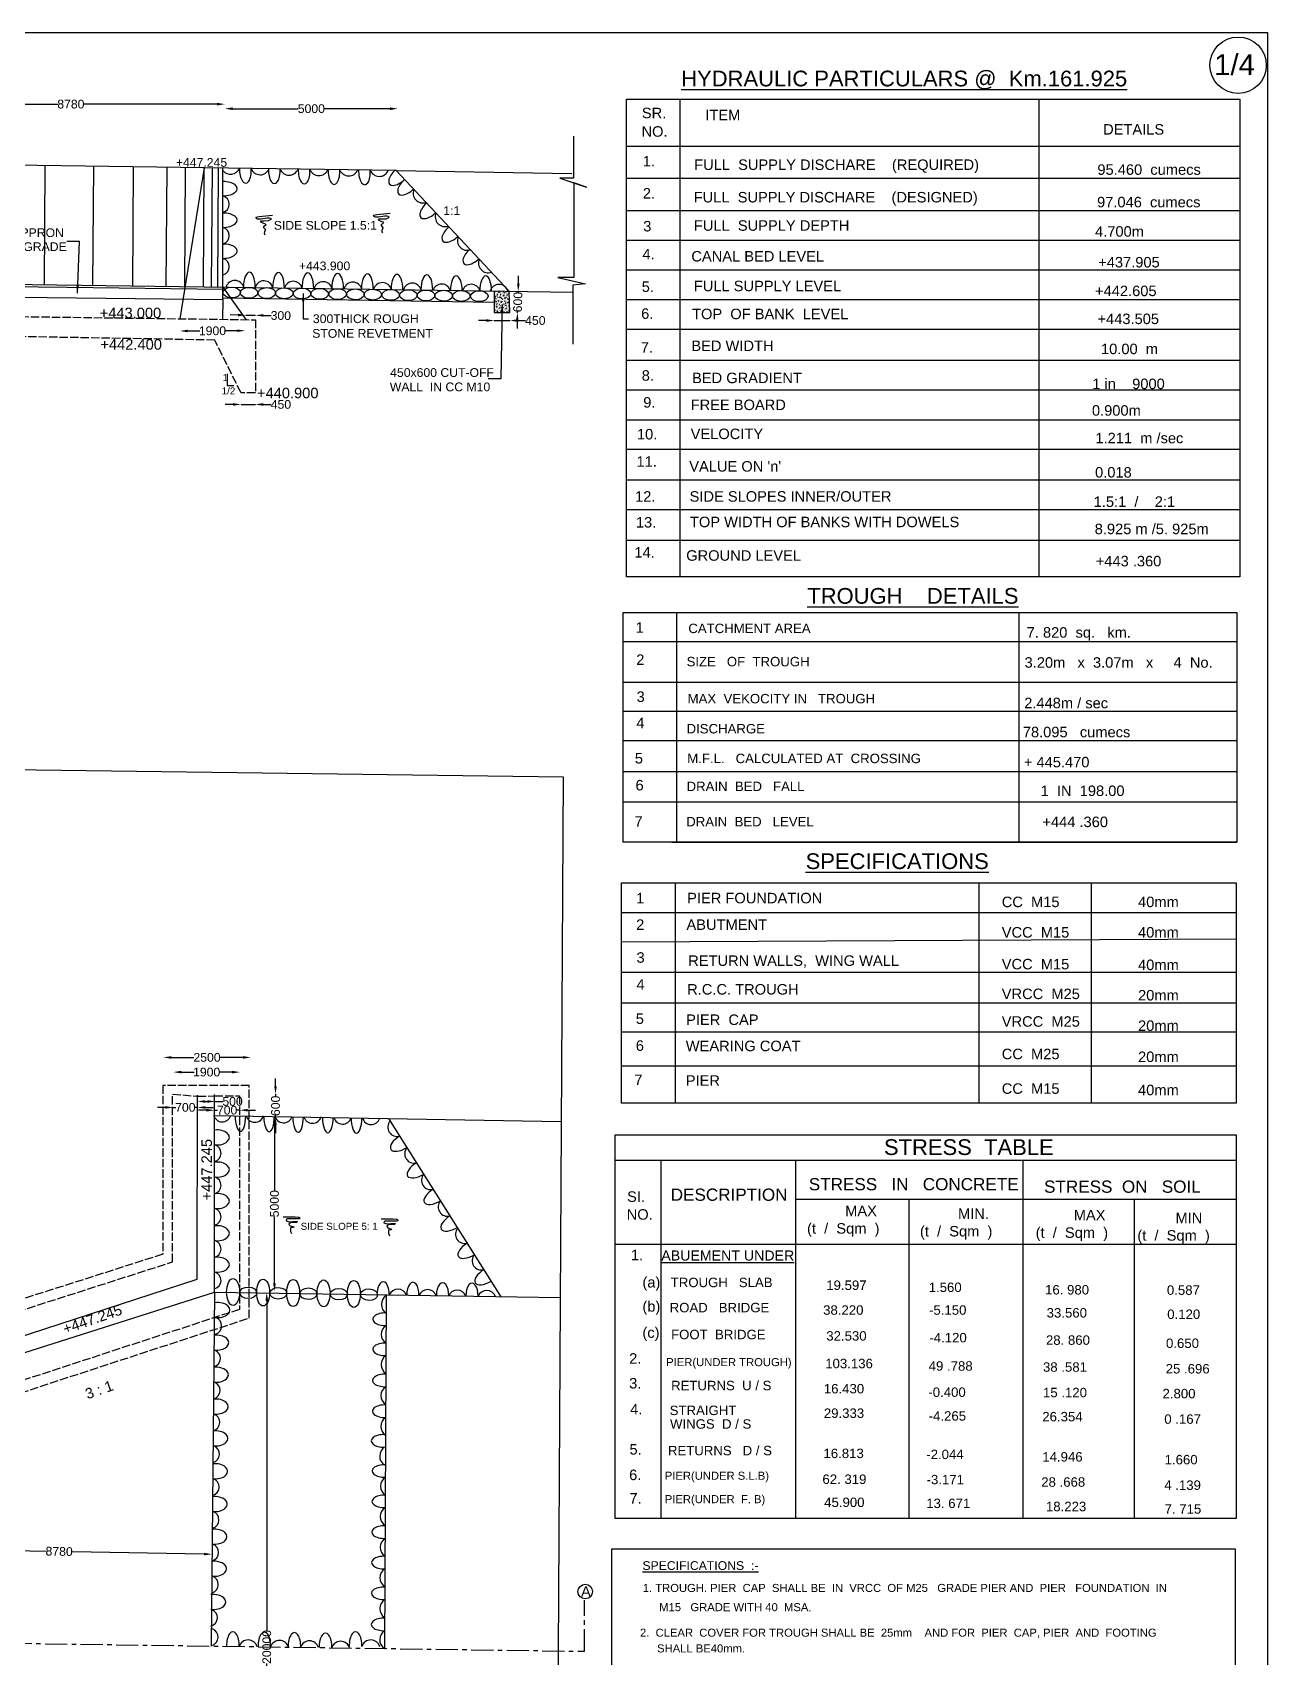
# Model space of a CAD drawing. Header units: millimetres. Extents: x 2190 to 106200, y 4148 to 77390.
# Drawn here: x 70867 to 106200, y 30904 to 77390 of the extents above; entities that cross this region are included whole.
import ezdxf

# ---------------------------------------------------------------- set-up
doc = ezdxf.new("R2010")
doc.units = ezdxf.units.MM
doc.linetypes.add('ACAD_ISO02W100', pattern=[15, 12, -3])
doc.linetypes.add('CENTER', pattern=[50.8, 31.75, -6.35, 6.35, -6.35])
for name, color, linetype in [('DIM', 7, 'Continuous'), ('DWG', 7, 'Continuous'), ('TEXT', 7, 'Continuous')]:
    doc.layers.add(name, color=color, linetype=linetype)
doc.styles.get("Standard").update_dxf_attribs({"font": 'arial.ttf'})
doc.dimstyles.new('ISO-25', dxfattribs={"dimtxt": 250, "dimasz": 225, "dimexe": 1.25, "dimexo": 0.625, "dimtad": 0, "dimdec": 0, "dimtxsty": 'Standard', "dimcen": 2.5, "dimse1": 1, "dimse2": 1, "dimadec": 0, "dimazin": 0, "dimtfac": 1, "dimtdec": 0, "dimtmove": 0, "dimatfit": 3, "dimfxl": 1, "dimarcsym": 0})

# ---------------------------------------------------------------- blocks, each defined once
blk = doc.blocks.new('*D22')
at = {"layer": 'Defpoints', "color": 0, "transparency": 16777216}
for p in [(67560, 75580), (76370, 75580), (76370, 75340)]:
    blk.add_point(p, dxfattribs=at)
at = {"layer": 'DIM', "color": 0, "lineweight": -2, "transparency": 16777216}
for p, q in [((67785, 75340), (71591, 75340)), ((76145, 75340), (72339, 75340))]:
    blk.add_line(p, q, dxfattribs=at)
at = {"layer": 'DIM', "color": 0, "transparency": 16777216}
for points in [[(67785, 75378), (67785, 75302), (67560, 75340)], [(76145, 75378), (76145, 75302), (76370, 75340)]]:
    blk.add_solid(points, dxfattribs=at)
at = {"layer": 'DIM', "color": 0, "transparency": 16777216, "insert": (71965, 75340), "char_height": 250, "attachment_point": 5}
blk.add_mtext('8780', dxfattribs=at)
blk = doc.blocks.new('*D23')
at = {"layer": 'Defpoints', "color": 0, "transparency": 16777216}
for p in [(76370, 75340), (81320, 75340), (81320, 75210)]:
    blk.add_point(p, dxfattribs=at)
at = {"layer": 'DIM', "color": 0, "lineweight": -2, "transparency": 16777216}
for p, q in [((76595, 75210), (78472, 75210)), ((81095, 75210), (79218, 75210))]:
    blk.add_line(p, q, dxfattribs=at)
at = {"layer": 'DIM', "color": 0, "transparency": 16777216}
for points in [[(76595, 75248), (76595, 75172), (76370, 75210)], [(81095, 75248), (81095, 75172), (81320, 75210)]]:
    blk.add_solid(points, dxfattribs=at)
at = {"layer": 'DIM', "color": 0, "transparency": 16777216, "insert": (78845, 75210), "char_height": 250, "attachment_point": 5}
blk.add_mtext('5000', dxfattribs=at)
blk = doc.blocks.new('*D24')
at = {"layer": 'Defpoints', "color": 0, "transparency": 16777216}
for p in [(84078, 69382), (84522, 69382), (84522, 69150)]:
    blk.add_point(p, dxfattribs=at)
at = {"layer": 'DIM', "color": 0, "lineweight": -2, "transparency": 16777216}
for p, q in [((83853, 69150), (83628, 69150)), ((84078, 69150), (84522, 69150)), ((84747, 69150), (84972, 69150))]:
    blk.add_line(p, q, dxfattribs=at)
at = {"layer": 'DIM', "color": 0, "transparency": 16777216}
for points in [[(83853, 69188), (83853, 69112), (84078, 69150)], [(84747, 69188), (84747, 69112), (84522, 69150)]]:
    blk.add_solid(points, dxfattribs=at)
at = {"layer": 'DIM', "color": 0, "transparency": 16777216, "insert": (85253, 69150), "char_height": 250, "attachment_point": 5}
blk.add_mtext('450', dxfattribs=at)
blk = doc.blocks.new('*D25')
at = {"layer": 'Defpoints', "color": 0, "transparency": 16777216}
for p in [(84540, 69987), (84760, 69981), (84522, 69382)]:
    blk.add_point(p, dxfattribs=at)
at = {"layer": 'DIM', "color": 0, "lineweight": -2, "transparency": 16777216}
for p, q in [((84767, 70206), (84774, 70430)), ((84760, 69981), (84760, 69955)), ((84742, 69375), (84743, 69401)), ((84735, 69151), (84729, 68926))]:
    blk.add_line(p, q, dxfattribs=at)
at = {"layer": 'DIM', "color": 0, "transparency": 16777216}
for points in [[(84730, 70207), (84805, 70204), (84760, 69981)], [(84698, 69152), (84773, 69149), (84742, 69375)]]:
    blk.add_solid(points, dxfattribs=at)
at = {"layer": 'DIM', "color": 0, "transparency": 16777216, "insert": (84751, 69678), "char_height": 250, "attachment_point": 5, "rotation": 88.275}
blk.add_mtext('600', dxfattribs=at)
blk = doc.blocks.new('*D26')
at = {"layer": 'Defpoints', "color": 0, "transparency": 16777216}
for p in [(75082, 69202), (76947, 69211), (76949, 68860)]:
    blk.add_point(p, dxfattribs=at)
at = {"layer": 'DIM', "color": 0, "lineweight": -2, "transparency": 16777216}
for p, q in [((75309, 68852), (75655, 68853)), ((76724, 68859), (76378, 68857))]:
    blk.add_line(p, q, dxfattribs=at)
at = {"layer": 'DIM', "color": 0, "transparency": 16777216}
for points in [[(75309, 68889), (75309, 68814), (75084, 68851)], [(76724, 68896), (76724, 68821), (76949, 68860)]]:
    blk.add_solid(points, dxfattribs=at)
at = {"layer": 'DIM', "color": 0, "transparency": 16777216, "insert": (76016, 68855), "char_height": 250, "attachment_point": 5, "rotation": 0.2891}
blk.add_mtext('1900', dxfattribs=at)
blk = doc.blocks.new('*D27')
at = {"layer": 'Defpoints', "color": 0, "transparency": 16777216}
for p in [(77245, 69300), (76972, 69176), (77244, 69172)]:
    blk.add_point(p, dxfattribs=at)
at = {"layer": 'DIM', "color": 0, "lineweight": -2, "transparency": 16777216}
for p, q in [((76749, 69307), (76524, 69310)), ((76974, 69304), (77245, 69300)), ((77470, 69297), (77695, 69294))]:
    blk.add_line(p, q, dxfattribs=at)
at = {"layer": 'DIM', "color": 0, "transparency": 16777216}
for points in [[(76749, 69345), (76748, 69270), (76974, 69304)], [(77471, 69335), (77470, 69260), (77245, 69300)]]:
    blk.add_solid(points, dxfattribs=at)
at = {"layer": 'DIM', "color": 0, "transparency": 16777216, "insert": (77972, 69291), "char_height": 250, "attachment_point": 5, "rotation": 359.2295}
blk.add_mtext('300', dxfattribs=at)
blk = doc.blocks.new('*D32')
at = {"layer": 'Defpoints', "color": 0, "transparency": 16777216}
for p in [(76833, 67080), (77244, 67080), (77244, 66750)]:
    blk.add_point(p, dxfattribs=at)
at = {"layer": 'DIM', "color": 0, "lineweight": -2, "transparency": 16777216}
for p, q in [((76608, 66750), (76383, 66750)), ((76833, 66750), (77244, 66750)), ((77469, 66750), (77694, 66750))]:
    blk.add_line(p, q, dxfattribs=at)
at = {"layer": 'DIM', "color": 0, "transparency": 16777216}
for points in [[(76608, 66788), (76608, 66712), (76833, 66750)], [(77469, 66788), (77469, 66712), (77244, 66750)]]:
    blk.add_solid(points, dxfattribs=at)
at = {"layer": 'DIM', "color": 0, "transparency": 16777216, "insert": (77975, 66750), "char_height": 250, "attachment_point": 5}
blk.add_mtext('450', dxfattribs=at)
blk = doc.blocks.new('*D57')
at = {"layer": 'Defpoints', "color": 0, "transparency": 16777216}
for p in [(74610, 48050), (77110, 48070), (77110, 48050)]:
    blk.add_point(p, dxfattribs=at)
at = {"layer": 'DIM', "color": 0, "lineweight": -2, "transparency": 16777216}
for p, q in [((74835, 48070), (75484.375, 48070)), ((76885, 48070), (76235.625, 48070))]:
    blk.add_line(p, q, dxfattribs=at)
at = {"layer": 'DIM', "color": 0, "transparency": 16777216}
for points in [[(74835, 48107.5), (74835, 48032.5), (74610, 48070)], [(76885, 48107.5), (76885, 48032.5), (77110, 48070)]]:
    blk.add_solid(points, dxfattribs=at)
at = {"layer": 'DIM', "color": 0, "transparency": 16777216, "insert": (75860, 48070), "char_height": 250, "attachment_point": 5}
blk.add_mtext('2500', dxfattribs=at)
blk = doc.blocks.new('*D58')
at = {"layer": 'Defpoints', "color": 0, "transparency": 16777216}
for p in [(74900, 47650), (76800, 47650), (76800, 47650)]:
    blk.add_point(p, dxfattribs=at)
at = {"layer": 'DIM', "color": 0, "lineweight": -2, "transparency": 16777216}
for p, q in [((75125, 47650), (75488, 47650)), ((76575, 47650), (76212, 47650))]:
    blk.add_line(p, q, dxfattribs=at)
at = {"layer": 'DIM', "color": 0, "transparency": 16777216}
for points in [[(75125, 47688), (75125, 47612), (74900, 47650)], [(76575, 47688), (76575, 47612), (76800, 47650)]]:
    blk.add_solid(points, dxfattribs=at)
at = {"layer": 'DIM', "color": 0, "transparency": 16777216, "insert": (75850, 47650), "char_height": 250, "attachment_point": 5}
blk.add_mtext('1900', dxfattribs=at)
blk = doc.blocks.new('*D59')
at = {"layer": 'Defpoints', "color": 0, "transparency": 16777216}
for p in [(74890, 46600), (75590, 46640), (75590, 46600)]:
    blk.add_point(p, dxfattribs=at)
at = {"layer": 'DIM', "color": 0, "lineweight": -2, "transparency": 16777216}
for p, q in [((74665, 46640), (74440, 46640)), ((74890, 46640), (74965, 46640)), ((75590, 46640), (75515, 46640)), ((75815, 46640), (76040, 46640))]:
    blk.add_line(p, q, dxfattribs=at)
at = {"layer": 'DIM', "color": 0, "transparency": 16777216}
for points in [[(74665, 46678), (74665, 46602), (74890, 46640)], [(75815, 46678), (75815, 46602), (75590, 46640)]]:
    blk.add_solid(points, dxfattribs=at)
at = {"layer": 'DIM', "color": 0, "transparency": 16777216, "insert": (75240, 46640), "char_height": 250, "attachment_point": 5}
blk.add_mtext('700', dxfattribs=at)
blk = doc.blocks.new('*D60')
at = {"layer": 'Defpoints', "color": 0, "transparency": 16777216}
for p in [(75590, 46770), (76090, 46810), (76090, 46770)]:
    blk.add_point(p, dxfattribs=at)
at = {"layer": 'DIM', "color": 0, "lineweight": -2, "transparency": 16777216}
for p, q in [((75815, 46810), (75865, 46810)), ((76090, 46810), (76315, 46810))]:
    blk.add_line(p, q, dxfattribs=at)
at = {"layer": 'DIM', "color": 0, "transparency": 16777216}
for points in [[(75815, 46848), (75815, 46772), (75590, 46810)], [(75865, 46848), (75865, 46772), (76090, 46810)]]:
    blk.add_solid(points, dxfattribs=at)
at = {"layer": 'DIM', "color": 0, "transparency": 16777216, "insert": (76591, 46810), "char_height": 250, "attachment_point": 5}
blk.add_mtext('500', dxfattribs=at)
blk = doc.blocks.new('*D61')
at = {"layer": 'Defpoints', "color": 0, "transparency": 16777216}
for p in [(76070, 46630), (76800, 46630), (76800, 46560)]:
    blk.add_point(p, dxfattribs=at)
at = {"layer": 'DIM', "color": 0, "lineweight": -2, "transparency": 16777216}
for p, q in [((75845, 46560), (75620, 46560)), ((76070, 46560), (76160, 46560)), ((76800, 46560), (76710, 46560)), ((77025, 46560), (77250, 46560))]:
    blk.add_line(p, q, dxfattribs=at)
at = {"layer": 'DIM', "color": 0, "transparency": 16777216}
for points in [[(75845, 46598), (75845, 46522), (76070, 46560)], [(77025, 46598), (77025, 46522), (76800, 46560)]]:
    blk.add_solid(points, dxfattribs=at)
at = {"layer": 'DIM', "color": 0, "transparency": 16777216, "insert": (76435, 46560), "char_height": 250, "attachment_point": 5}
blk.add_mtext('700', dxfattribs=at)
blk = doc.blocks.new('*D62')
at = {"layer": 'Defpoints', "color": 0, "transparency": 16777216}
for p in [(77810, 47020), (77820, 47020), (77810, 46350)]:
    blk.add_point(p, dxfattribs=at)
at = {"layer": 'DIM', "color": 0, "lineweight": -2, "transparency": 16777216}
for p, q in [((77820, 47245), (77820, 47470)), ((77820, 47020), (77820, 46962)), ((77820, 46350), (77820, 46408)), ((77820, 46125), (77820, 45900))]:
    blk.add_line(p, q, dxfattribs=at)
at = {"layer": 'DIM', "color": 0, "transparency": 16777216}
for points in [[(77782, 47245), (77858, 47245), (77820, 47020)], [(77782, 46125), (77858, 46125), (77820, 46350)]]:
    blk.add_solid(points, dxfattribs=at)
at = {"layer": 'DIM', "color": 0, "transparency": 16777216, "insert": (77820, 46685), "char_height": 250, "attachment_point": 5, "rotation": 90}
blk.add_mtext('600', dxfattribs=at)
blk = doc.blocks.new('*D63')
at = {"layer": 'Defpoints', "color": 0, "transparency": 16777216}
for p in [(78010, 46390), (77790, 41380), (78010, 41380)]:
    blk.add_point(p, dxfattribs=at)
at = {"layer": 'DIM', "color": 0, "lineweight": -2, "transparency": 16777216}
for p, q in [((77790, 46165), (77790, 44258)), ((77790, 41605), (77790, 43512))]:
    blk.add_line(p, q, dxfattribs=at)
at = {"layer": 'DIM', "color": 0, "transparency": 16777216}
for points in [[(77752, 46165), (77828, 46165), (77790, 46390)], [(77752, 41605), (77828, 41605), (77790, 41380)]]:
    blk.add_solid(points, dxfattribs=at)
at = {"layer": 'DIM', "color": 0, "transparency": 16777216, "insert": (77790, 43885), "char_height": 250, "attachment_point": 5, "rotation": 90}
blk.add_mtext('5000', dxfattribs=at)
blk = doc.blocks.new('*D64')
at = {"layer": 'Defpoints', "color": 0, "transparency": 16777216}
for p in [(77760, 41340), (77570, 21070), (77760, 21070)]:
    blk.add_point(p, dxfattribs=at)
at = {"layer": 'DIM', "color": 0, "lineweight": -2, "transparency": 16777216}
for p, q in [((77570, 41115), (77570, 31678)), ((77570, 21295), (77570, 30732))]:
    blk.add_line(p, q, dxfattribs=at)
at = {"layer": 'DIM', "color": 0, "transparency": 16777216}
for points in [[(77532, 41115), (77608, 41115), (77570, 41340)], [(77532, 21295), (77608, 21295), (77570, 21070)]]:
    blk.add_solid(points, dxfattribs=at)
at = {"layer": 'DIM', "color": 0, "transparency": 16777216, "insert": (77570, 31205), "char_height": 250, "attachment_point": 5, "rotation": 90}
blk.add_mtext('20000', dxfattribs=at)
blk = doc.blocks.new('*D175')
at = {"layer": 'Defpoints', "color": 0, "transparency": 16777216}
for p in [(67256, 33990), (76003, 33830), (76004, 33858)]:
    blk.add_point(p, dxfattribs=at)
at = {"layer": 'TEXT', "color": 0, "lineweight": -2, "transparency": 16777216}
for p, q in [((67481, 34014), (71256, 33945)), ((75779, 33862), (72004, 33931))]:
    blk.add_line(p, q, dxfattribs=at)
at = {"layer": 'TEXT', "color": 0, "transparency": 16777216}
for points in [[(67482, 34051), (67480, 33976), (67256, 34018)], [(75780, 33900), (75778, 33825), (76004, 33858)]]:
    blk.add_solid(points, dxfattribs=at)
at = {"layer": 'TEXT', "color": 0, "transparency": 16777216, "insert": (71630, 33938), "char_height": 250, "attachment_point": 5, "rotation": 358.9524}
blk.add_mtext('8780', dxfattribs=at)

msp = doc.modelspace()

# ---------------------------------------------------------------- hatches: boundary and pattern name
at = {"layer": 'DWG'}
h = msp.add_hatch(dxfattribs=at)
h.set_pattern_fill('AR-CONC', color=256, scale=0.5)
h.paths.add_polyline_path([(84507.1, 69987.8), (84078.1, 69994.4), (84078.1, 69382.1), (84521.7, 69382.1)])

# ---------------------------------------------------------------- linework, layer by layer
msp.add_lwpolyline([(106200, 4148.5), (2190, 4148.5), (2190, 77390), (106200, 77390)], close=True)
for points in [[(86342, 74424.2), (86342, 73223.5), (85955.1, 73223.5), (86715.1, 72961.2), (86353.2, 73086.1), (86353.2, 70380.4), (85899.8, 70380.4), (86687.5, 70200.9), (86328.2, 70159.5), (86328.2, 68475.8)], [(84078.1, 69994.4), (84078.1, 69382.1), (84521.7, 69382.1), (84507.1, 69987.8), (81272.5, 73443.4), (67564.6, 73632.3)], [(71206.9, 70176.4), (71229.3, 73581.8)], [(72596.4, 70158.1), (72618.8, 73562.6)], [(73739.1, 70143), (73761.5, 73546.9)], [(74694.9, 70130.3), (74717.3, 73533.7)], [(75778.6, 73519.1), (75082.2, 69201.5)], [(75224.2, 70123.3), (75246.6, 73526.4)], [(75756.3, 70116.3), (75778.6, 73519.1)], [(75992.7, 70113.2), (76015.1, 73515.8)], [(76169.9, 70110.8), (76192.3, 73513.4)], [(76313, 69750), (76313, 73511.7)], [(81272.5, 73443.4), (86300, 73360)], [(77730.9, 72153), (77350.8, 72120.2), (77257, 72101.5), (77252.3, 72092.1), (77308.6, 72064), (77397.7, 72064), (77585.4, 72087.4), (77637, 72087.4), (77684, 72078), (77688.7, 72035.8), (77613.6, 71998.3), (77496.3, 71993.7), (77416.5, 71993.7), (77388.3, 71989), (77388.3, 71970.2), (77472.8, 71932.7), (77524.4, 71914), (77547.9, 71885.8), (77505.7, 71848.3), (77477.5, 71843.7), (77477.5, 71810.8), (77529.1, 71749.9), (77505.7, 71689), (77491.6, 71651.5), (77515, 71599.9)], [(81095.4, 72209.3), (80715.3, 72176.5), (80621.5, 72157.7), (80616.8, 72148.3), (80673.1, 72120.2), (80762.2, 72120.2), (80949.9, 72143.6), (81001.5, 72143.6), (81048.5, 72134.3), (81053.2, 72092.1), (80978.1, 72054.6), (80860.8, 72049.9), (80781, 72049.9), (80752.8, 72045.2), (80752.8, 72026.5), (80837.3, 71989), (80888.9, 71970.2), (80912.4, 71942.1), (80870.2, 71904.6), (80842, 71899.9), (80842, 71867.1), (80893.6, 71806.2), (80870.2, 71745.2), (80856.1, 71707.7), (80879.5, 71656.2)], [(31023.6, 70428.4), (39079.8, 70364.8), (51818.3, 70304.2), (64536.6, 70264.6), (78578.5, 70079), (86328.2, 69959.7)], [(31023.8, 70388.6), (44150.1, 70287.8), (53861, 70246.6), (64360.8, 70190.6), (71859.6, 70103.8), (76313, 70051.5)], [(32025.1, 70051.5), (50741.5, 69897), (60047.4, 69890.3), (67934.5, 69845.5), (76313, 69750), (76303.2, 69185.1)], [(76313, 70105.2), (76971.9, 69176.1)], [(76313, 69796.7), (84078.1, 69680)], [(67376.9, 56342), (86050.3, 56099.8), (85892.5, 29383.1), (85716.3, 13254.5), (69528, 13559.6)], [(20653, 38718.5), (53917.8, 38569.2), (67256.8, 38549.4), (76075.7, 41350.9), (76075.7, 47006.6)], [(20655.9, 39211.6), (37107.5, 39119.8), (50109.9, 39027.3), (60815.3, 39027.3), (67290.8, 39027.3), (75579.6, 41730.1), (75592.5, 46994.5)], [(76075.7, 46410), (85992.1, 46240.2)], [(81050.4, 46324.8), (84270.2, 41225.8)], [(78040, 43510), (78380, 43510), (78470, 43500), (78490, 43500), (78510, 43490), (78520, 43470), (78510, 43450), (78470, 43450), (78400, 43450), (78320, 43450), (78250, 43450), (78160, 43450), (78130, 43440), (78120, 43400), (78180, 43380), (78230, 43370), (78320, 43380), (78380, 43380), (78400, 43380), (78440, 43380), (78440, 43370), (78430, 43350), (78390, 43350), (78300, 43350), (78250, 43340), (78210, 43320), (78200, 43290), (78240, 43250), (78310, 43230), (78350, 43220), (78320, 43200), (78280, 43200), (78250, 43190), (78250, 43150), (78250, 43090), (78280, 43030)], [(80840, 43450), (81180, 43450), (81270, 43440), (81290, 43440), (81310, 43430), (81320, 43410), (81310, 43390), (81270, 43390), (81200, 43390), (81120, 43390), (81050, 43390), (80960, 43390), (80930, 43380), (80920, 43340), (80980, 43320), (81030, 43310), (81120, 43320), (81180, 43320), (81200, 43320), (81240, 43320), (81240, 43310), (81230, 43290), (81190, 43290), (81100, 43290), (81050, 43280), (81010, 43260), (81000, 43230), (81040, 43190), (81110, 43170), (81150, 43160), (81120, 43140), (81080, 43140), (81050, 43130), (81050, 43090), (81050, 43030), (81080, 42970)], [(76075.7, 41350.9), (75978.3, 31231.5)], [(76075.7, 41350.9), (85962.3, 41199.9)], [(80990.2, 41275.8), (80939.2, 31161.4)]]:
    msp.add_lwpolyline(points, dxfattribs=at)
at = {"layer": 'DWG', "linetype": 'ACAD_ISO02W100', "ltscale": 20}
for points in [[(67522.1, 69303.2), (77243.6, 69172.4), (77243.6, 67079.5), (76832.6, 67079.5), (76080.7, 68591.6), (67516.6, 68742.1)], [(65309.8, 36608.7), (67669.6, 36608.7), (67669.6, 37538.9), (77069.1, 40614.2), (77069.1, 47270), (74600, 47270), (74600, 42440), (67690, 40240), (67690, 40930), (64950, 40930), (64950, 40760), (60050, 40760), (60050, 39317)], [(67300.9, 39789.9), (74870, 42220), (74870, 47020), (75592.4, 46960), (76075.7, 46970), (76790, 46970), (76790, 40860), (67285, 37750)]]:
    msp.add_lwpolyline(points, dxfattribs=at)
at = {"layer": 'DWG', "linetype": 'CENTER', "ltscale": 20}
msp.add_lwpolyline([(3491.1, 32968.5), (3491.1, 31469.8), (30313, 31469.8), (69195.8, 31327.4), (86664.4, 31080.4), (86664.4, 32540)], dxfattribs=at)
at = {"layer": 'DWG'}
for centre, radius, start, end in [((76531.8, 73609.4), 277.8, 218.04315, 337.96124), ((77380.3, 73597.7), 277.8, 200.45934, 337.96124), ((78206.8, 73586.3), 277.8, 200.45934, 337.96124), ((79060.8, 73574.5), 277.8, 200.45934, 337.96124), ((79914.6, 73562.8), 277.8, 200.45934, 337.96124), ((80788.1, 73550.7), 277.8, 200.45934, 337.96124), ((76254.6, 72479.5), 243.6, 283.86875, 76.13125), ((82037.7, 72794.5), 282, 157.24009, 288.97587), ((82670.6, 72118.3), 282, 157.24009, 288.97587), ((76254.6, 71577.6), 243.6, 283.86875, 76.13125), ((83304.6, 71441.1), 282, 157.24009, 288.97587), ((76254.6, 70692.1), 243.6, 283.86875, 76.13125), ((83905.2, 70799.4), 282, 157.24009, 288.97587), ((76656.6, 70035.6), 260.6, 14.56354, 163.92193), ((77490.2, 70024.5), 260.6, 14.56354, 163.92193), ((78326.8, 70013.5), 260.6, 14.56354, 163.92193), ((79180.6, 70000.5), 260.6, 14.56354, 163.92193), ((80032.4, 69987.4), 260.6, 14.56354, 163.92193), ((80877.8, 69974.4), 260.6, 14.56354, 163.92193), ((81732, 69961.2), 260.6, 14.56354, 163.92193), ((82573.2, 69931.7), 260.6, 14.56354, 163.92193), ((83416.4, 69927.8), 260.6, 14.56354, 163.92193), ((84214.8, 69923), 260.6, 14.56354, 163.92193), ((76296, 46481.2), 254.5, 194.74204, 343.29557), ((77226.2, 46468.1), 254.5, 194.74204, 343.29557), ((78046.1, 46454), 254.5, 194.74204, 343.29557), ((78876.2, 46439.8), 254.5, 194.74204, 343.29557), ((79736.5, 46416.3), 254.5, 194.74204, 343.29557), ((80556.2, 46402.2), 254.5, 194.74204, 343.29557), ((81296.9, 46074.1), 263.7, 138.70373, 285.83745), ((76010.8, 45331), 249.6, 285.0617, 71.34032), ((81778.5, 45311.5), 263.7, 138.70373, 285.83745), ((76010.8, 44411.9), 249.6, 285.0617, 71.34032), ((82258, 44552.2), 263.7, 138.70373, 285.83745), ((76010.8, 43511.9), 249.6, 285.0617, 71.34032), ((82739.6, 43789.5), 263.7, 138.70373, 285.83745), ((76010.8, 42591.9), 249.6, 285.0617, 71.34032), ((83231.4, 43010.6), 263.7, 138.70373, 285.83745), ((83709.7, 42253.2), 263.7, 138.70373, 285.83745), ((76010.8, 41691.9), 249.6, 285.0617, 71.34032), ((81320.8, 41174.6), 265.6, 20.35083, 157.89974), ((82170.7, 41161.7), 265.6, 20.35083, 157.89974), ((83020.7, 41148.7), 265.6, 20.35083, 157.89974), ((83861, 41135.8), 265.6, 20.35083, 157.89974), ((81148.4, 41005.1), 300.4, 121.79564, 237.62576), ((76027.8, 40393.7), 249.6, 285.0617, 71.34032), ((81144.1, 40145), 300.4, 121.79564, 237.62576), ((75995, 39462), 249.6, 285.0617, 71.34032), ((81139.7, 39285), 300.4, 121.79564, 237.62576), ((75986.1, 38542), 249.6, 285.0617, 71.34032), ((81135.2, 38395), 300.4, 121.79564, 237.62576), ((75977.3, 37632), 249.6, 285.0617, 71.34032), ((81130.8, 37515), 300.4, 121.79564, 237.62576), ((75968.6, 36721.8), 249.6, 285.0617, 71.34032), ((81100, 36665.1), 300.4, 121.79564, 237.62576), ((75959.5, 35782), 249.6, 285.0617, 71.34032), ((81122.2, 35805), 300.4, 121.79564, 237.62576), ((75950.5, 34841.9), 249.6, 285.0617, 71.34032), ((81117.8, 34935), 300.4, 121.79564, 237.62576), ((75941.5, 33912), 249.6, 285.0617, 71.34032), ((81113.3, 34055), 300.4, 121.79564, 237.62576), ((75932.7, 32991.9), 249.6, 285.0617, 71.34032), ((81108.9, 33185), 300.4, 121.79564, 237.62576), ((81104.5, 32305.1), 300.4, 121.79564, 237.62576), ((75908.5, 32043.4), 249.6, 285.0617, 71.34032), ((75929.3, 31483.4), 249.6, 285.0617, 71.34032), ((81100, 31415), 300.4, 121.79564, 237.62576), ((77033.4, 31137.9), 267.5, 16.29788, 162.00299), ((77933.3, 31125.2), 267.5, 16.29788, 162.00299), ((78793.5, 31113), 267.5, 16.29788, 162.00299), ((79683, 31100.4), 267.5, 16.29788, 162.00299), ((80543.3, 31137.9), 267.5, 16.29788, 162.00299)]:
    msp.add_arc(centre, radius, start, end, dxfattribs=at)
for centre, major_axis, ratio, start_param, end_param in [((76956.8, 73454.6), (9.9, -374.7), 0.4466592, 4.5653772, 7.965137), ((77783.2, 73443.2), (9.9, -374.7), 0.4466592, 4.5653772, 7.965137), ((78637.2, 73431.5), (9.9, -374.7), 0.4466592, 4.5653772, 7.965137), ((79491, 73419.7), (9.9, -374.7), 0.4466592, 4.5653772, 7.965137), ((80364.5, 73407.7), (9.9, -374.7), 0.4466592, 4.5653772, 7.965137), ((81375.4, 73316.1), (-293.4, -266), 0.4779161, 4.6902247, 7.8913135), ((76320.4, 72920.9), (404.7, 7.4), 0.5057976, 4.6847861, 7.8631005), ((81632.5, 73041.4), (-293.4, -266), 0.4779161, 4.6902247, 7.8913135), ((76320.4, 72018.9), (404.7, 7.4), 0.5057976, 4.6847861, 7.8631005), ((82265.4, 72365.3), (-293.4, -266), 0.4779161, 4.6902247, 7.8913135), ((82899.4, 71688), (-293.4, -266), 0.4779161, 4.6902247, 7.8913135), ((76320.4, 71133.4), (404.7, 7.4), 0.5057976, 4.6847861, 7.8631005), ((83500, 71046.4), (-293.4, -266), 0.4779161, 4.6902247, 7.8913135), ((77072.7, 70096.8), (1.5, 435.9), 0.3874521, 4.713357, 7.8454466), ((77906.3, 70085.8), (1.5, 435.9), 0.3874521, 4.713357, 7.8454466), ((78742.9, 70074.8), (1.5, 435.9), 0.3874521, 4.713357, 7.8454466), ((79596.7, 70061.8), (1.5, 435.9), 0.3874521, 4.713357, 7.8454466), ((80448.6, 70048.7), (1.5, 435.9), 0.3874521, 4.713357, 7.8454466), ((81293.9, 70035.7), (1.5, 435.9), 0.3874521, 4.713357, 7.8454466), ((82148.1, 70022.5), (1.5, 435.9), 0.3874521, 4.713357, 7.8454466), ((82989.4, 69993), (1.5, 435.9), 0.3874521, 4.713357, 7.8454466), ((83832.5, 69989.1), (1.5, 435.9), 0.3874521, 4.713357, 7.8454466), ((76814.9, 46425.8), (5, -470), 0.3277032, 4.7661526, 7.7820178), ((77634.9, 46411.8), (5, -470), 0.3277032, 4.7661526, 7.7820178), ((78465, 46397.6), (5, -470), 0.3277032, 4.7661526, 7.7820178), ((79315.2, 46384), (5, -470), 0.3277032, 4.7661526, 7.7820178), ((80135, 46370), (5, -470), 0.3277032, 4.7661526, 7.7820178), ((76145, 45780), (355, 0), 0.6056338, 4.5159368, 8.0504338), ((81482.3, 45660.9), (-365, -220), 0.4581599, 4.7469705, 7.8384585), ((76145, 44860.9), (355, 0), 0.6056338, 4.5159368, 8.0504338), ((81963.9, 44898.2), (-365, -220), 0.4581599, 4.7469705, 7.8384585), ((76145, 43960.9), (355, 0), 0.6056338, 4.5159368, 8.0504338), ((82443.3, 44138.9), (-365, -220), 0.4581599, 4.7469705, 7.8384585), ((76145, 43040.9), (355, 0), 0.6056338, 4.5159368, 8.0504338), ((82924.9, 43376.3), (-365, -220), 0.4581599, 4.7469705, 7.8384585), ((76145, 42140.9), (355, 0), 0.6056338, 4.5159368, 8.0504338), ((83416.7, 42597.4), (-365, -220), 0.4581599, 4.7469705, 7.8384585), ((83895, 41840), (-365, -220), 0.4581599, 4.7469705, 7.8384585), ((80900, 41295), (0, 355), 0.4929577, 4.6547528, 7.8965653), ((81750, 41282), (0, 355), 0.4929577, 4.6547528, 7.8965653), ((82599.9, 41269), (0, 355), 0.4929577, 4.6547528, 7.8965653), ((83440.2, 41256.2), (0, 355), 0.4929577, 4.6547528, 7.8965653), ((76162, 40842.7), (355, 0), 0.6056338, 4.5159368, 8.0504338), ((80964.1, 40579.9), (-360, 0), 0.5, 4.6469112, 7.9144102), ((76129.1, 39911), (355, 0), 0.6056338, 4.5159368, 8.0504338), ((80959.7, 39720), (-360, 0), 0.5, 4.6469112, 7.9144102), ((76120.3, 38991), (355, 0), 0.6056338, 4.5159368, 8.0504338), ((80955.2, 38830), (-360, 0), 0.5, 4.6469112, 7.9144102), ((76111.5, 38080.9), (355, 0), 0.6056338, 4.5159368, 8.0504338), ((80950.8, 37949.9), (-360, 0), 0.5, 4.6469112, 7.9144102), ((76102.7, 37170.7), (355, 0), 0.6056338, 4.5159368, 8.0504338), ((80920, 37100), (-360, 0), 0.5, 4.6469112, 7.9144102), ((76093.7, 36230.9), (355, 0), 0.6056338, 4.5159368, 8.0504338), ((80942.2, 36240), (-360, 0), 0.5, 4.6469112, 7.9144102), ((76084.6, 35290.8), (355, 0), 0.6056338, 4.5159368, 8.0504338), ((80937.8, 35370), (-360, 0), 0.5, 4.6469112, 7.9144102), ((76075.7, 34361), (355, 0), 0.6056338, 4.5159368, 8.0504338), ((80933.3, 34490), (-360, 0), 0.5, 4.6469112, 7.9144102), ((76066.8, 33440.9), (355, 0), 0.6056338, 4.5159368, 8.0504338), ((80928.9, 33620), (-360, 0), 0.5, 4.6469112, 7.9144102), ((76042.7, 32492.4), (355, 0), 0.6056338, 4.5159368, 8.0504338), ((80924.5, 32740), (-360, 0), 0.5, 4.6469112, 7.9144102), ((76600, 31260), (0, 380), 0.4736842, 4.6074319, 7.9455455), ((77499.8, 31247.3), (0, 380), 0.4736842, 4.6074319, 7.9455455), ((78360.1, 31235.1), (0, 380), 0.4736842, 4.6074319, 7.9455455), ((79249.6, 31222.5), (0, 380), 0.4736842, 4.6074319, 7.9455455), ((80109.9, 31260), (0, 380), 0.4736842, 4.6074319, 7.9455455), ((80920, 31850), (-360, 0), 0.5, 4.6469112, 7.9144102)]:
    msp.add_ellipse(centre, major_axis=major_axis, ratio=ratio, start_param=start_param, end_param=end_param, dxfattribs=at)
for centre, major_axis, ratio in [((76564.5, 69951.6), (-251.5, 1.2), 0.613364), ((77060.3, 69944.2), (-251.5, 1.2), 0.613364), ((77569.8, 69936.5), (-251.5, 1.2), 0.613364), ((78074.8, 69928.9), (-251.5, 1.2), 0.613364), ((78579.2, 69921.3), (-251.5, 1.2), 0.613364), ((79081.9, 69913.8), (-251.5, 1.2), 0.613364), ((79595.9, 69906.1), (-251.5, 1.2), 0.613364), ((80101, 69898.5), (-251.5, 1.2), 0.613364), ((80602.8, 69890.9), (-251.5, 1.2), 0.613364), ((81116.9, 69883.2), (-251.5, 1.2), 0.613364), ((81619.7, 69875.6), (-251.5, 1.2), 0.613364), ((82124.4, 69868.1), (-251.5, 1.2), 0.613364), ((82629.1, 69860.5), (-251.5, 1.2), 0.613364), ((83133.9, 69852.9), (-251.5, 1.2), 0.613364), ((83648.3, 69845.2), (-251.5, 1.2), 0.613364), ((76605, 41357.7), (0, 385), 0.4805195), ((77040.1, 41336.2), (-245.1, 3.7), 0.6729166), ((77465.3, 41344.6), (0, 385), 0.4805195), ((77900.4, 41323), (-245.1, 3.7), 0.6729166), ((78325.1, 41331.5), (0, 385), 0.4805195), ((78760.2, 41309.9), (-245.1, 3.7), 0.6729166), ((79195.2, 41318.2), (0, 385), 0.4805195), ((79630.3, 41296.6), (-245.1, 3.7), 0.6729166), ((80060, 41305), (0, 385), 0.4805195), ((80495.1, 41283.4), (-245.1, 3.7), 0.6729166)]:
    msp.add_ellipse(centre, major_axis=major_axis, ratio=ratio, dxfattribs=at)
at = {"layer": 'TEXT'}
for p, q in [((89400, 61818.5), (89400, 75478.5)), ((99670, 61818.5), (99670, 75478.5)), ((87860, 74138.5), (105410, 74138.5)), ((87860, 73218.5), (105410, 73218.5)), ((87860, 72298.5), (105410, 72298.5)), ((87860, 71448.5), (105410, 71448.5)), ((87860, 70598.5), (105410, 70598.5)), ((87860, 69748.5), (105410, 69748.5)), ((87860, 68898.5), (105410, 68898.5)), ((87860, 68018.5), (105410, 68018.5)), ((87860, 67168.5), (105410, 67168.5)), ((87860, 66308.5), (105410, 66308.5)), ((87860, 65468.5), (105410, 65468.5)), ((87860, 64588.5), (105410, 64588.5)), ((87860, 63748.5), (105410, 63748.5)), ((87860, 62868.5), (105410, 62868.5)), ((89290, 60798.5), (89290, 60798.5)), ((89290, 60798.5), (89290, 54228.5)), ((99090, 60798.5), (99090, 54228.5)), ((87770, 59968.5), (105320, 59968.5)), ((87770, 58808.5), (105320, 58808.5)), ((87770, 57978.5), (105320, 57978.5)), ((87770, 57138.5), (105320, 57138.5)), ((87770, 56248.5), (105320, 56248.5)), ((87770, 55378.5), (105320, 55378.5)), ((89160, 54228.5), (105320, 54228.5)), ((89266.9, 46758.5), (89266.9, 53068.5)), ((97946.9, 46758.5), (97946.9, 53068.5)), ((101166.9, 46758.5), (101166.9, 53068.5)), ((87716.9, 52218.5), (105306.9, 52218.5)), ((87716.9, 51378.5), (105306.9, 51458.5)), ((87716.9, 50508.5), (105306.9, 50508.5)), ((87716.9, 49628.5), (105306.9, 49628.5)), ((87716.9, 48798.5), (105306.9, 48798.5)), ((87716.9, 47828.5), (105306.9, 47828.5)), ((87536.9, 45128.5), (105306.9, 45128.5)), ((88856.9, 34878.5), (88856.9, 45128.5)), ((92696.9, 45128.5), (92696.9, 34878.5)), ((99196.9, 45128.5), (99196.9, 34878.5)), ((92696.9, 44018.5), (105306.9, 44018.5)), ((95936.9, 44018.5), (95936.9, 34878.5)), ((102386.9, 44018.5), (102386.9, 34878.5)), ((87536.9, 42728.5), (105306.9, 42728.5))]:
    msp.add_line(p, q, dxfattribs=at)
for points in [[(105410, 61818.5), (87860, 61818.5), (87860, 75478.5), (105410, 75478.5)], [(87770, 60798.5), (105320, 60798.5), (105320, 54228.5), (87770, 54228.5)], [(87716.9, 53068.5), (105306.9, 53068.5), (105306.9, 46758.5), (87716.9, 46758.5)], [(105306.9, 34878.5), (87536.9, 34878.5), (87536.9, 45858.5), (105306.9, 45858.5)], [(87436.9, 34008.5), (105276.9, 34008.5), (105276.9, 25498.5), (87436.9, 25498.5)]]:
    msp.add_lwpolyline(points, close=True, dxfattribs=at)
msp.add_lwpolyline([(76440, 67630), (76440, 67290), (76630, 67290)], dxfattribs=at)
for centre, radius in [((105360, 76453.1), 806.2), ((86680, 32790.5), 209.5)]:
    msp.add_circle(centre, radius, dxfattribs=at)

# ---------------------------------------------------------------- texts
for s, height, p in [('1/4', 600, (104673.9, 76170.1)), ('%%UHYDRAULIC PARTICULARS @  Km.161.925', 450, (89426.9, 75848.5)), ('SR.', 300, (88300, 74938.5)), ('ITEM', 300, (90116.9, 74878.5)), ('NO.', 300, (88290, 74408.5)), ('DETAILS', 300, (101496.9, 74468.5)), ('+447.245', 250, (74970, 73548.5)), ('1.', 300, (88326.9, 73558.5)), ('FULL  SUPPLY DISCHARE    (REQUIRED)', 300, (89796.9, 73458.5)), ('95.460  cumecs', 300, (101333.9, 73318.5)), ('2.', 300, (88326.9, 72638.5)), ('FULL  SUPPLY DISCHARE    (DESIGNED)', 300, (89783.9, 72528.5)), ('97.046  cumecs', 300, (101323.9, 72388.5)), ('1:1', 250, (82620, 72168.5)), ('300 THICK  APPRON', 250, (68370, 71538.5)), ('SIDE SLOPE 1.5:1', 250, (77770, 71748.5)), ('3', 300, (88340, 71698.5)), ('FULL  SUPPLY DEPTH', 300, (89790, 71718.5)), ('4.700m', 300, (101266.9, 71548.5)), ('IN C.C M  15 GRADE', 250, (68490, 71138.5)), ('4.', 300, (88316.9, 70898.5)), ('CANAL BED LEVEL', 300, (89716.9, 70838.5)), ('+443.900', 250, (78490, 70588.5)), ('+437.905', 300, (101356.9, 70668.5)), ('5.', 300, (88296.9, 69968.5)), ('FULL SUPPLY LEVEL', 300, (89786.9, 69988.5)), ('+442.605  ', 300, (101266.9, 69848.5)), ('+443.000', 300, (72790, 69217.3)), ('300THICK ROUGH', 250, (78890, 69077.3)), ('6.', 300, (88280, 69198.5)), ('TOP  OF BANK  LEVEL', 300, (89736.9, 69188.5)), ('+443.505', 300, (101336.9, 69048.5)), ('STONE REVETMENT', 250, (78870, 68657.3)), ('+442.400', 300, (72810, 68317.3)), ('7.', 300, (88270, 68228.5)), ('BED WIDTH', 300, (89716.9, 68278.5)), ('10.00  m', 300, (101436.9, 68188.5)), ('1', 200, (76310, 67417.3)), ('450x600 CUT-OFF', 250, (81100, 67537.3)), ('8.', 300, (88296.9, 67428.5)), ('BED GRADIENT', 300, (89736.9, 67358.5)), ('1 in    9000', 300, (101186.9, 67188.5)), ('1/2', 200, (76280, 67037.3)), ('+440.900', 300, (77290, 66927.3)), ('WALL  IN CC M10', 250, (81090, 67127.3)), ('9.', 300, (88340, 66658.5)), ('FREE BOARD', 300, (89696.9, 66588.5)), ('0.900m', 300, (101176.9, 66428.5)), ('10.', 300, (88160, 65748.5)), ('VELOCITY', 300, (89696.9, 65758.5)), ('1.211  m /sec', 300, (101276.9, 65638.5)), ('11.', 300, (88146.9, 64968.5)), ("VALUE ON 'n'", 300, (89656.9, 64828.5)), ('0.018', 300, (101266.9, 64658.5)), ('12.', 300, (88106.9, 63968.5)), ('SIDE SLOPES INNER/OUTER', 300, (89666.9, 63968.5)), ('1.5:1  /    2:1', 300, (101226.9, 63818.5)), ('13.', 300, (88130, 63228.5)), ('TOP WIDTH OF BANKS WITH DOWELS', 300, (89676.9, 63238.5)), ('8.925 m /5. 925m', 300, (101256.9, 63038.5)), ('14.', 300, (88086.9, 62368.5)), ('GROUND LEVEL', 300, (89570, 62278.5)), ('+443 .360', 300, (101286.9, 62118.5)), ('%%UTROUGH    DETAILS', 450, (93033.9, 61048.5)), ('1', 300, (88120, 60218.5)), ('CATCHMENT AREA', 270, (89630, 60208.5)), ('7. 820  sq.   km.', 300, (99310, 60078.5)), ('2', 300, (88140, 59298.5)), ('SIZE   OF  TROUGH', 270, (89580, 59258.5)), ('3.20m   x  3.07m   x     4  No.', 300, (99250, 59218.5)), ('3', 300, (88150, 58238.5)), ('MAX  VEKOCITY IN   TROUGH', 270, (89610, 58198.5)), ('2.448m / sec', 300, (99240, 58058.5)), ('4', 300, (88140, 57488.5)), ('DISCHARGE', 270, (89580, 57338.5)), ('78.095   cumecs', 300, (99200, 57228.5)), ('5', 300, (88100, 56478.5)), ('M.F.L.   CALCULATED AT  CROSSING', 270, (89600, 56488.5)), ('+ 445.470', 300, (99230, 56368.5)), ('6', 300, (88120, 55708.5)), ('DRAIN  BED   FALL', 270, (89580, 55688.5)), ('1  IN  198.00', 300, (99710, 55548.5)), ('7', 300, (88090, 54668.5)), ('DRAIN  BED   LEVEL', 270, (89570, 54678.5)), ('+444 .360', 300, (99760, 54658.5)), ('%%USPECIFICATIONS', 450, (92986.9, 53458.5)), ('1', 300, (88136.9, 52478.5)), ('PIER FOUNDATION', 300, (89596.9, 52478.5)), ('CC  M15', 300, (98596.9, 52368.5)), ('40mm', 300, (102496.9, 52368.5)), ('2', 300, (88136.9, 51718.5)), ('ABUTMENT', 300, (89576.9, 51718.5)), ('VCC  M15', 300, (98596.9, 51498.5)), ('40mm', 300, (102496.9, 51498.5)), ('3', 300, (88146.9, 50778.5)), ('RETURN WALLS,  WING WALL', 300, (89626.9, 50688.5)), ('VCC  M15', 300, (98596.9, 50588.5)), ('40mm', 300, (102496.9, 50568.5)), ('4', 300, (88146.9, 50008.5)), ('R.C.C. TROUGH', 300, (89596.9, 49868.5)), ('VRCC  M25', 300, (98596.9, 49738.5)), ('20mm', 300, (102496.9, 49698.5)), ('5', 300, (88126.9, 49028.5)), ('PIER  CAP', 300, (89566.9, 48998.5)), ('VRCC  M25', 300, (98596.9, 48948.5)), ('20mm', 300, (102496.9, 48828.5)), ('6', 300, (88126.9, 48258.5)), ('WEARING COAT', 300, (89556.9, 48248.5)), ('CC  M25', 300, (98596.9, 48018.5)), ('20mm', 300, (102496.9, 47938.5)), ('7', 300, (88086.9, 47278.5)), ('PIER', 300, (89556.9, 47258.5)), ('CC  M15', 300, (98596.9, 47028.5)), ('40mm', 300, (102496.9, 46988.5)), ('STRESS  TABLE', 450, (95226.9, 45278.5)), ('SI.', 300, (87876.9, 43938.5)), ('DESCRIPTION', 350, (89126.9, 43968.5)), ('STRESS   IN   CONCRETE', 350, (93076.9, 44268.5)), ('STRESS  ON   SOIL', 350, (99806.9, 44198.5)), ('NO.', 300, (87866.9, 43428.5)), ('MAX', 300, (94116.9, 43528.5)), ('MIN.', 300, (97346.9, 43448.5)), ('MAX', 300, (100656.9, 43408.5)), ('SIDE SLOPE 5: 1', 200, (78540, 43138.5)), ('(t  /  Sqm  )', 300, (93026.9, 43028.5)), ('(t  /  Sqm  )', 300, (96256.9, 42948.5)), ('MIN', 300, (103566.9, 43328.5)), ('(t  /  Sqm  )', 300, (99566.9, 42908.5)), ('(t  /  Sqm  )', 300, (102476.9, 42828.5)), ('1.', 300, (87986.9, 42268.5)), ('%%UABUEMENT UNDER', 290, (88856.9, 42258.5)), ('(a)', 300, (88316.9, 41488.5)), ('TROUGH   SLAB', 270, (89126.9, 41498.5)), ('19.597', 270, (93576.9, 41418.5)), ('1.560', 270, (96506.9, 41358.5)), ('16. 980', 270, (99836.9, 41288.5)), (' 0.587', 270, (103216.9, 41278.5)), ('(b)', 300, (88316.9, 40798.5)), ('ROAD   BRIDGE', 270, (89096.9, 40778.5)), ('38.220', 270, (93486.9, 40708.5)), ('-5.150', 270, (96516.9, 40708.5)), (' 33.560', 270, (99776.9, 40628.5)), (' 0.120', 270, (103226.9, 40588.5)), ('(c)', 300, (88316.9, 40048.5)), ('FOOT  BRIDGE', 270, (89136.9, 40008.5)), ('32.530', 270, (93576.9, 39968.5)), ('-4.120', 270, (96526.9, 39918.5)), (' 28. 860', 270, (99756.9, 39848.5)), ('0.650', 270, (103296.9, 39758.5)), ('2.', 300, (87936.9, 39308.5)), ('PIER(UNDER TROUGH)', 230, (88996.9, 39238.5)), ('103.136', 270, (93546.9, 39178.5)), ('49 .788', 270, (96506.9, 39108.5)), ('38 .581', 270, (99776.9, 39078.5)), ('25 .696', 270, (103286.9, 39028.5)), ('3.', 300, (87936.9, 38598.5)), ('RETURNS  U / S', 270, (89136.9, 38548.5)), ('16.430', 270, (93506.9, 38458.5)), ('-0.400', 270, (96496.9, 38358.5)), ('15 .120', 270, (99776.9, 38348.5)), ('2.800', 270, (103196.9, 38318.5)), ('4.', 300, (87966.9, 37858.5)), ('WINGS  D / S', 270, (89106.9, 37448.5)), ('STRAIGHT', 270, (89096.9, 37838.5)), ('29.333', 270, (93506.9, 37758.5)), ('-4.265', 270, (96506.9, 37678.5)), ('26.354', 270, (99756.9, 37658.5)), ('0 .167', 270, (103246.9, 37588.5)), ('5.', 300, (87946.9, 36708.5)), ('RETURNS   D / S', 270, (89046.9, 36688.5)), ('16.813', 270, (93496.9, 36608.5)), ('-2.044', 270, (96436.9, 36578.5)), ('14.946', 270, (99756.9, 36508.5)), ('6.', 300, (87936.9, 35978.5)), ('1.660', 270, (103256.9, 36428.5)), ('PIER(UNDER S.L.B)', 230, (88956.9, 35988.5)), ('62. 319', 270, (93466.9, 35868.5)), ('-3.171', 270, (96446.9, 35858.5)), ('28 .668', 270, (99726.9, 35788.5)), ('4 .139', 270, (103246.9, 35698.5)), ('7.', 300, (87946.9, 35308.5)), ('PIER(UNDER  F. B)', 230, (88956.9, 35318.5)), ('45.900', 270, (93516.9, 35208.5)), ('13. 671', 270, (96436.9, 35178.5)), (' 18.223', 270, (99756.9, 35088.5)), ('7. 715', 270, (103256.9, 35018.5)), ('%%USPECIFICATIONS  :-', 250, (88316.9, 33408.5)), ('1. TROUGH. PIER  CAP  SHALL BE  IN  VRCC  OF M25   GRADE PIER AND  PIER   FOUNDATION  IN', 230, (88326.9, 32778.5)), ('A', 300, (86560, 32640.5)), ('M15   GRADE WITH 40  MSA.', 230, (88796.9, 32228.5)), ('2.  CLEAR  COVER FOR TROUGH SHALL BE  25mm    AND FOR  PIER  CAP, PIER  AND  FOOTING ', 230, (88246.9, 31498.5)), ('SHALL BE40mm.', 230, (88736.9, 31048.5))]:
    msp.add_text(s, height=height, dxfattribs=at).set_placement(p)
for s, rotation, p in [('+447.245', 90, (76000, 43978.5)), ('+447.245', 19.29005, (71800, 40148.5)), ('3 : 1', 19.29005, (72440, 38288.5))]:
    msp.add_text(s, height=300, rotation=rotation, dxfattribs=at).set_placement(p)

# ---------------------------------------------------------------- dimensions: what is measured, and where the dimension line sits
at = {"layer": 'DIM'}
for p1, p2, distance, text, picture, middle in [((67560, 75580), (76370, 75580), -240, '8780', '*D22', (71965, 75340)), ((76370, 75340), (81320, 75340), -130, '5000', '*D23', (78845, 75210)), ((84521.7, 69382.1), (84540, 69987.2), -220.6, '600', '*D25', (84751.3, 69678)), ((76971.9, 69176.1), (77243.6, 69172.4), 128, '300', '*D27', (77971.5, 69290.7)), ((84078.1, 69382.1), (84521.7, 69382.1), -232.1, '450', '*D24', (85253.1, 69150)), ((75082.2, 69201.5), (76947.2, 69210.9), -351, '1900', '*D26', (76016.5, 68855.2)), ((76832.6, 67079.5), (77243.6, 67079.5), -329.5, '450', '*D32', (77975, 66750)), ((77810, 46350), (77810, 47020), -10, '600', '*D62', (77820, 46685)), ((76070, 46630), (76800, 46630), -70, '700', '*D61', (76435, 46560)), ((78010, 46390), (78010, 41380), -220, '5000', '*D63', (77790, 43885)), ((77760, 41340), (77760, 21070), -190, '20000', '*D64', (77570, 31205))]:
    dim = msp.add_aligned_dim(p1=p1, p2=p2, distance=distance, text=text, dimstyle='ISO-25', dxfattribs=at)
    dim.commit()
    dim.dimension.update_dxf_attribs({"geometry": picture, "text_midpoint": middle})
for p1, p2, distance, picture, middle in [((74610, 48050), (77110, 48050), 20, '*D57', (75860, 48070)), ((74900, 47650), (76800, 47650), 0, '*D58', (75850, 47650)), ((75590, 46770), (76090, 46770), 40, '*D60', (76591.4, 46810)), ((74890, 46600), (75590, 46600), 40, '*D59', (75240, 46640))]:
    dim = msp.add_aligned_dim(p1=p1, p2=p2, distance=distance, dimstyle='ISO-25', dxfattribs=at)
    dim.commit()
    dim.dimension.update_dxf_attribs({"geometry": picture, "text_midpoint": middle})
at = {"layer": 'TEXT'}
dim = msp.add_aligned_dim(p1=(67255.5, 33990), p2=(76003.3, 33830.1), distance=27.9, text='8780', dimstyle='ISO-25', dxfattribs=at)
dim.commit()
dim.dimension.update_dxf_attribs({"geometry": '*D175', "text_midpoint": (71629.9, 33937.9)})

# ---------------------------------------------------------------- leaders
for points in [[(72150, 69930), (72210, 71410), (71850, 71410)], [(78610, 69920), (78610, 69200), (78760, 69200)], [(84300, 69610), (84270, 67480), (83900, 67480)]]:
    msp.add_leader(points, dimstyle='ISO-25', override={"dimgap": 0.625, "dimtad": 0}, dxfattribs=at)

doc.saveas('drawing.dxf')
